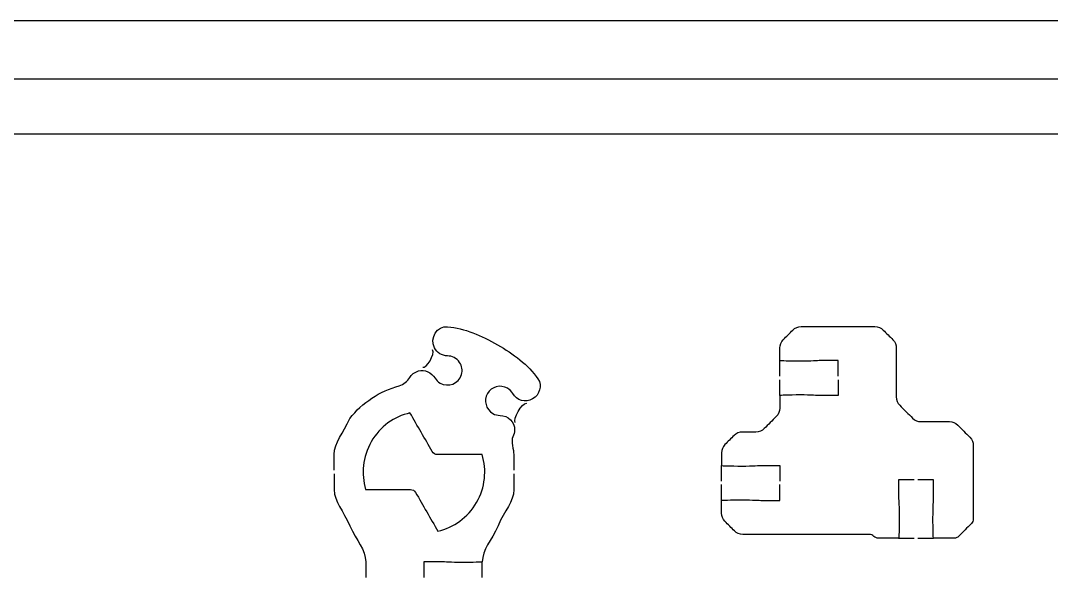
# Model space of a CAD drawing. Extents: x 0 to 465, y 0 to 285.
# Drawn here: x 291.2 to 379.7, y 237.2 to 285.2 of the extents above; entities that cross this region are included whole.
import ezdxf

# ---------------------------------------------------------------- set-up
doc = ezdxf.new("R2010")
doc.units = 0
doc.header["$MEASUREMENT"] = 0
doc.layers.add('DEFAULT', color=18, linetype='CONTINUOUS')

msp = doc.modelspace()

# ---------------------------------------------------------------- linework, layer by layer
at = {"layer": 'DEFAULT', "color": 18}
for points in [[(465.176, 0.176), (0.176, 0.176), (0.176, 285.176), (465.176, 285.176)], [(460.176, 145.177), (5.176, 145.177), (5.176, 280.176), (460.176, 280.176)], [(455.176, 150.453), (80.177, 150.453), (80.177, 275.453), (455.176, 275.453)]]:
    msp.add_lwpolyline(points, close=True, dxfattribs=at)
at = {"layer": 'DEFAULT', "color": 1}
for points in [[(356.365, 254.647), (356.365, 255.995)], [(356.365, 252.996), (356.365, 254.348)], [(351.359, 245.648), (351.359, 246.996)], [(351.359, 243.997), (351.359, 245.348)], [(366.56, 240.759), (367.911, 240.759)], [(368.211, 240.759), (369.562, 240.759)], [(330.829, 237.368), (330.829, 238.719)]]:
    msp.add_lwpolyline(points, dxfattribs=at)
for points, knots in [([(318.118, 246.579), (318.118, 247.029), (318.118, 247.48), (318.118, 247.93), (318.118, 248.999), (318.901, 249.726), (319.469, 251.035), (320.507, 252.389), (322.037, 253.366), (323.709, 253.842), (324.09, 253.951), (324.404, 254.205), (324.606, 254.544), (324.761, 254.805), (325.015, 255.013), (325.357, 255.108), (325.911, 255.267), (326.475, 254.981), (326.782, 254.491), (326.884, 254.322), (327.033, 254.174), (327.216, 254.068), (327.9, 253.673), (328.811, 253.997), (329.047, 254.809), (329.146, 255.154), (329.082, 255.539), (328.881, 255.839), (328.624, 256.223), (328.236, 256.396), (327.855, 256.4), (327.378, 256.403), (326.923, 256.668), (326.719, 257.102), (326.306, 257.966), (326.973, 258.978), (327.84, 258.904), (329.326, 258.781), (330.761, 258.146), (332.13, 257.356), (333.499, 256.569), (334.762, 255.641), (335.612, 254.417), (336.007, 253.849), (335.746, 253.052), (335.15, 252.706), (334.55, 252.364), (333.788, 252.565), (333.443, 253.165), (333.337, 253.348), (333.182, 253.51), (332.984, 253.623), (332.388, 253.969), (331.622, 253.761), (331.277, 253.168), (330.931, 252.568), (331.135, 251.803), (331.735, 251.457), (331.929, 251.344), (332.144, 251.288), (332.356, 251.291), (333.047, 251.291), (333.608, 250.73), (333.608, 250.039), (333.608, 249.824), (333.555, 249.623), (333.46, 249.446), (333.27, 249.097), (333.534, 248.328), (333.534, 247.929), (333.534, 247.479), (333.534, 247.029), (333.534, 246.578)], [0, 0, 0, 0, 3.83, 3.83, 3.83, 4.83, 4.83, 4.83, 5.83, 5.83, 5.83, 6.83, 6.83, 6.83, 7.83, 7.83, 7.83, 8.83, 8.83, 8.83, 9.83, 9.83, 9.83, 10.83, 10.83, 10.83, 11.83, 11.83, 11.83, 12.83, 12.83, 12.83, 13.83, 13.83, 13.83, 14.83, 14.83, 14.83, 15.83, 15.83, 15.83, 16.83, 16.83, 16.83, 17.83, 17.83, 17.83, 18.83, 18.83, 18.83, 19.83, 19.83, 19.83, 20.83, 20.83, 20.83, 21.83, 21.83, 21.83, 22.83, 22.83, 22.83, 23.83, 23.83, 23.83, 24.83, 24.83, 24.83, 25.83, 25.83, 25.83, 29.66, 29.66, 29.66, 29.66]), ([(361.364, 254.647), (361.364, 255.097), (361.364, 255.546), (361.364, 255.995), (360.864, 255.995), (360.364, 255.995), (359.864, 255.995), (359.579, 255.995), (359.081, 255.946), (358.115, 255.946), (357.19, 255.946), (356.435, 255.963), (356.365, 255.995), (356.365, 256.356), (356.365, 256.717), (356.365, 257.078), (356.365, 257.343), (356.471, 257.597), (356.658, 257.787), (356.934, 258.063), (357.21, 258.34), (357.487, 258.616), (357.677, 258.803), (357.931, 258.909), (358.196, 258.909), (360.309, 258.909), (362.422, 258.909), (364.535, 258.909), (364.8, 258.909), (365.054, 258.807), (365.244, 258.616), (365.521, 258.34), (365.797, 258.063), (366.073, 257.787), (366.26, 257.597), (366.366, 257.343), (366.366, 257.078), (366.366, 255.676), (366.366, 254.275), (366.366, 252.873), (366.366, 252.608), (366.468, 252.354), (366.655, 252.164), (367.026, 251.793), (367.396, 251.423), (367.767, 251.053), (367.957, 250.862), (368.211, 250.756), (368.476, 250.756), (369.292, 250.756), (370.108, 250.756), (370.924, 250.756), (371.189, 250.756), (371.443, 250.65), (371.633, 250.463), (371.982, 250.113), (372.332, 249.763), (372.681, 249.412), (372.868, 249.225), (372.974, 248.971), (372.974, 248.707), (372.974, 246.605), (372.974, 244.504), (372.974, 242.403), (372.974, 242.254), (372.917, 242.113), (372.811, 242.011), (372.449, 241.648), (372.087, 241.284), (371.725, 240.921), (371.622, 240.815), (371.481, 240.759), (371.333, 240.759), (370.743, 240.759), (370.153, 240.759), (369.562, 240.759), (369.534, 240.759), (369.513, 241.542), (369.513, 242.508), (369.513, 243.475), (369.562, 243.972), (369.562, 244.258), (369.562, 244.758), (369.562, 245.258), (369.562, 245.757), (369.112, 245.757), (368.661, 245.757), (368.211, 245.757)], [0, 0, 0, 0, 3.82, 3.82, 3.82, 8.07, 8.07, 8.07, 9.07, 9.07, 9.07, 10.07, 10.07, 10.07, 13.14, 13.14, 13.14, 14.14, 14.14, 14.14, 17.463402, 17.463402, 17.463402, 18.463402, 18.463402, 18.463402, 36.433402, 36.433402, 36.433402, 37.433402, 37.433402, 37.433402, 40.756804, 40.756804, 40.756804, 41.756804, 41.756804, 41.756804, 53.676804, 53.676804, 53.676804, 54.676804, 54.676804, 54.676804, 59.131576, 59.131576, 59.131576, 60.131576, 60.131576, 60.131576, 67.071576, 67.071576, 67.071576, 68.071576, 68.071576, 68.071576, 72.278868, 72.278868, 72.278868, 73.278868, 73.278868, 73.278868, 91.148868, 91.148868, 91.148868, 92.148868, 92.148868, 92.148868, 96.511722, 96.511722, 96.511722, 97.511722, 97.511722, 97.511722, 102.531722, 102.531722, 102.531722, 103.531722, 103.531722, 103.531722, 104.531722, 104.531722, 104.531722, 108.781722, 108.781722, 108.781722, 112.611722, 112.611722, 112.611722, 112.611722]), ([(361.364, 254.348), (361.364, 253.897), (361.364, 253.447), (361.364, 252.996), (360.864, 252.996), (360.364, 252.996), (359.864, 252.996), (359.579, 252.996), (359.081, 253.046), (358.115, 253.046), (357.144, 253.046), (356.361, 253.021), (356.361, 252.996), (356.361, 252.634), (356.361, 252.272), (356.361, 251.91), (356.361, 251.645), (356.255, 251.391), (356.068, 251.201), (355.72, 250.853), (355.372, 250.505), (355.024, 250.157), (354.834, 249.97), (354.58, 249.864), (354.315, 249.864), (353.925, 249.864), (353.534, 249.864), (353.144, 249.864), (352.883, 249.864), (352.629, 249.758), (352.442, 249.571), (352.179, 249.31), (351.915, 249.049), (351.652, 248.788), (351.465, 248.601), (351.359, 248.347), (351.359, 248.079), (351.359, 247.718), (351.359, 247.357), (351.359, 246.996), (351.359, 246.967), (352.142, 246.946), (353.112, 246.946), (354.079, 246.946), (354.576, 246.996), (354.862, 246.996), (355.362, 246.996), (355.862, 246.996), (356.361, 246.996), (356.361, 246.546), (356.361, 246.097), (356.361, 245.648)], [0, 0, 0, 0, 3.83, 3.83, 3.83, 8.08, 8.08, 8.08, 9.08, 9.08, 9.08, 10.08, 10.08, 10.08, 13.16, 13.16, 13.16, 14.16, 14.16, 14.16, 18.346072, 18.346072, 18.346072, 19.346072, 19.346072, 19.346072, 22.666072, 22.666072, 22.666072, 23.666072, 23.666072, 23.666072, 26.8198, 26.8198, 26.8198, 27.8198, 27.8198, 27.8198, 30.8898, 30.8898, 30.8898, 31.8898, 31.8898, 31.8898, 32.8898, 32.8898, 32.8898, 37.1398, 37.1398, 37.1398, 40.9598, 40.9598, 40.9598, 40.9598]), ([(330.341, 243.817), (329.593, 242.522), (328.373, 241.672), (327.022, 241.351), (326.382, 242.462), (325.742, 243.573), (325.103, 244.685), (325.011, 244.836), (324.845, 244.931), (324.665, 244.931), (323.383, 244.931), (322.102, 244.931), (320.82, 244.931), (320.428, 246.258), (320.555, 247.743), (321.303, 249.038), (322.051, 250.336), (323.275, 251.19), (324.626, 251.507), (325.265, 250.398), (325.903, 249.289), (326.542, 248.181), (326.634, 248.025), (326.796, 247.93), (326.976, 247.93), (328.256, 247.93), (329.537, 247.93), (330.818, 247.93), (331.22, 246.604), (331.093, 245.118), (330.341, 243.817)], [1, 1, 1, 1, 2, 2, 2, 12.903949, 12.903949, 12.903949, 13.903949, 13.903949, 13.903949, 24.803949, 24.803949, 24.803949, 25.803949, 25.803949, 25.803949, 26.803949, 26.803949, 26.803949, 37.685576, 37.685576, 37.685576, 38.685576, 38.685576, 38.685576, 49.575576, 49.575576, 49.575576, 50.575576, 50.575576, 50.575576, 50.575576]), ([(318.118, 246.279), (318.118, 245.83), (318.118, 245.381), (318.118, 244.931), (318.118, 243.863), (318.901, 243.136), (319.469, 241.827), (320.041, 240.515), (320.824, 239.788), (320.824, 238.719), (320.824, 238.269), (320.824, 237.818), (320.824, 237.368)], [0, 0, 0, 0, 3.82, 3.82, 3.82, 4.82, 4.82, 4.82, 5.82, 5.82, 5.82, 9.65, 9.65, 9.65, 9.65]), ([(333.535, 246.279), (333.535, 245.83), (333.535, 245.381), (333.535, 244.931), (333.535, 243.863), (332.752, 243.136), (332.18, 241.823), (331.612, 240.515), (330.829, 239.788), (330.829, 238.719), (330.829, 238.691), (330.046, 238.67), (329.079, 238.67), (328.112, 238.67), (327.615, 238.719), (327.329, 238.719), (326.828, 238.719), (326.327, 238.719), (325.826, 238.719), (325.826, 238.269), (325.826, 237.818), (325.826, 237.368)], [0, 0, 0, 0, 3.82, 3.82, 3.82, 4.82, 4.82, 4.82, 5.82, 5.82, 5.82, 6.82, 6.82, 6.82, 7.82, 7.82, 7.82, 12.08, 12.08, 12.08, 15.91, 15.91, 15.91, 15.91]), ([(367.911, 245.757), (367.462, 245.757), (367.013, 245.757), (366.564, 245.757), (366.564, 245.258), (366.564, 244.758), (366.564, 244.258), (366.564, 243.972), (366.613, 243.475), (366.613, 242.508), (366.613, 241.542), (366.588, 240.759), (366.564, 240.759), (365.98, 240.759), (365.397, 240.759), (364.814, 240.759), (364.676, 240.759), (364.539, 240.815), (364.44, 240.91), (364.331, 241.013), (364.204, 241.083), (364.055, 241.083), (360.433, 241.083), (356.812, 241.083), (353.19, 241.083), (352.922, 241.083), (352.668, 241.189), (352.477, 241.376), (352.203, 241.651), (351.929, 241.926), (351.655, 242.201), (351.465, 242.388), (351.359, 242.642), (351.359, 242.907), (351.359, 243.27), (351.359, 243.634), (351.359, 243.997), (351.359, 244.022), (352.142, 244.046), (353.112, 244.046), (354.079, 244.046), (354.576, 243.997), (354.862, 243.997), (355.362, 243.997), (355.861, 243.997), (356.361, 243.997), (356.361, 244.447), (356.361, 244.898), (356.361, 245.348)], [0, 0, 0, 0, 3.82, 3.82, 3.82, 8.07, 8.07, 8.07, 9.07, 9.07, 9.07, 10.07, 10.07, 10.07, 15.03, 15.03, 15.03, 16.03, 16.03, 16.03, 17.03, 17.03, 17.03, 47.83, 47.83, 47.83, 48.83, 48.83, 48.83, 52.132196, 52.132196, 52.132196, 53.132196, 53.132196, 53.132196, 56.222196, 56.222196, 56.222196, 57.222196, 57.222196, 57.222196, 58.222196, 58.222196, 58.222196, 62.472196, 62.472196, 62.472196, 66.302196, 66.302196, 66.302196, 66.302196])]:
    msp.add_open_spline(points, degree=3, knots=knots, dxfattribs=at)
for points in [[(325.717, 255.42), (326.043, 255.31), (326.802, 256.547), (326.562, 256.917)], [(333.65, 250.687), (333.452, 250.964), (334.205, 252.376), (334.644, 252.344)]]:
    msp.add_open_spline(points, degree=3, dxfattribs=at)

doc.saveas('drawing.dxf')
